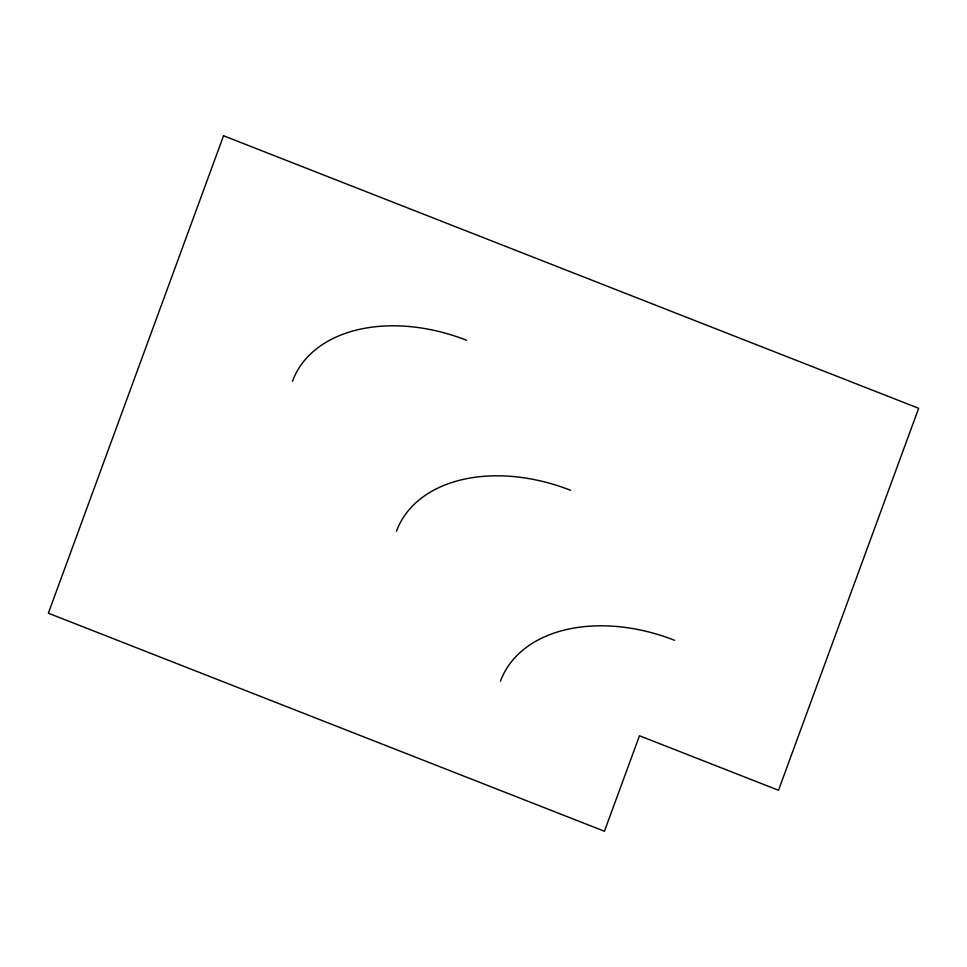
<?xml version="1.0" encoding="UTF-8"?>
<svg xmlns="http://www.w3.org/2000/svg" width="967" height="967" viewBox="0 0 967 967"><rect width="100%" height="100%" fill="white"/><g stroke="black" fill="none" stroke-linecap="round" stroke-linejoin="round"><path stroke-width="1.45" d="M292.493 381.24A149.353 101.668 22.5 0 1 466.553 340.263M396.47 531.246A149.353 101.668 22.5 0 1 570.53 490.269M500.447 681.252A149.353 101.668 22.5 0 1 674.507 640.263M223.546 135.755L48.35 613.199L604.435 831.245L639.477 735.754L778.495 790.269L918.65 408.304L223.546 135.755"/></g></svg>
